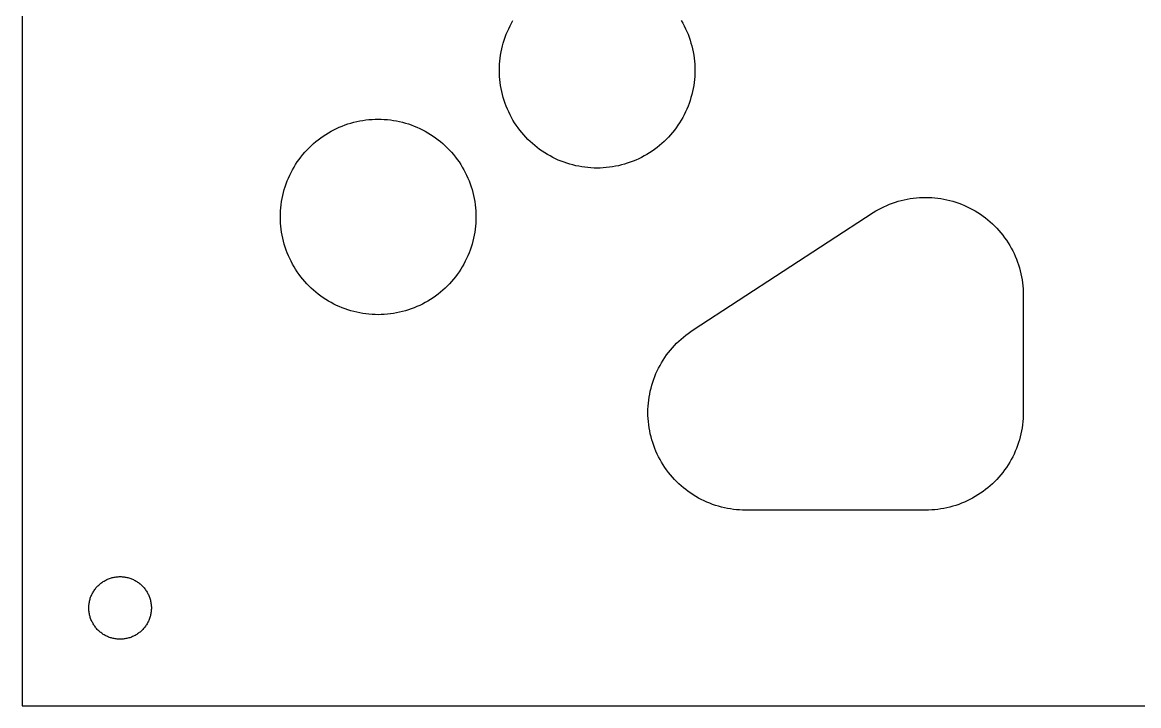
# Model space of a CAD drawing. Header units: metres. Extents: x 0 to 110, y 0 to 146.
# Drawn here: x 0 to 57.1, y 0 to 35 of the extents above; entities that cross this region are included whole.
import ezdxf

# ---------------------------------------------------------------- set-up
doc = ezdxf.new("R2010")
doc.units = ezdxf.units.M

msp = doc.modelspace()

# ---------------------------------------------------------------- linework, layer by layer
for p, q in [((0, 146), (0, 0)), ((24.945, 34.77), (25.0185, 34.9088)), ((25.0185, 34.9088), (25.0963, 35.0452)), ((33.7037, 35.0452), (33.7815, 34.9088)), ((33.7815, 34.9088), (33.855, 34.77)), ((24.6956, 34.1937), (24.7511, 34.3406)), ((24.7511, 34.3406), (24.8112, 34.4857)), ((24.8112, 34.4857), (24.8759, 34.6289)), ((24.8759, 34.6289), (24.945, 34.77)), ((33.855, 34.77), (33.9241, 34.6289)), ((33.9241, 34.6289), (33.9888, 34.4857)), ((33.9888, 34.4857), (34.0489, 34.3406)), ((34.0489, 34.3406), (34.1044, 34.1937)), ((24.5204, 33.5907), (24.5571, 33.7435)), ((24.5571, 33.7435), (24.5985, 33.895)), ((24.5985, 33.895), (24.6447, 34.0451)), ((24.6447, 34.0451), (24.6956, 34.1937)), ((34.1044, 34.1937), (34.1553, 34.0451)), ((34.1553, 34.0451), (34.2015, 33.895)), ((34.2015, 33.895), (34.2429, 33.7435)), ((34.2429, 33.7435), (34.2796, 33.5907)), ((24.4222, 32.9706), (24.4394, 33.1267)), ((24.4394, 33.1267), (24.4616, 33.2822)), ((24.4616, 33.2822), (24.4886, 33.4369)), ((24.4886, 33.4369), (24.5204, 33.5907)), ((34.2796, 33.5907), (34.3114, 33.4369)), ((34.3114, 33.4369), (34.3385, 33.2822)), ((34.3385, 33.2822), (34.3606, 33.1267)), ((34.3606, 33.1267), (34.3778, 32.9706)), ((24.4, 32.5), (24.4025, 32.6571)), ((24.4025, 32.6571), (24.4099, 32.814)), ((24.4099, 32.814), (24.4222, 32.9706)), ((34.3778, 32.9706), (34.3901, 32.814)), ((34.3901, 32.814), (34.3975, 32.6571)), ((34.3975, 32.6571), (34.4, 32.5)), ((24.4025, 32.343), (24.4, 32.5)), ((24.4099, 32.1861), (24.4025, 32.343)), ((24.4222, 32.0295), (24.4099, 32.1861)), ((24.4394, 31.8733), (24.4222, 32.0295)), ((34.3778, 32.0295), (34.3606, 31.8733)), ((34.3901, 32.1861), (34.3778, 32.0295)), ((34.3975, 32.343), (34.3901, 32.1861)), ((34.4, 32.5), (34.3975, 32.343)), ((24.4616, 31.7178), (24.4394, 31.8733)), ((24.4886, 31.5631), (24.4616, 31.7178)), ((24.5204, 31.4093), (24.4886, 31.5631)), ((24.5571, 31.2566), (24.5204, 31.4093)), ((34.2796, 31.4093), (34.2429, 31.2566)), ((34.3114, 31.5631), (34.2796, 31.4093)), ((34.3385, 31.7178), (34.3114, 31.5631)), ((34.3606, 31.8733), (34.3385, 31.7178)), ((24.5985, 31.1051), (24.5571, 31.2566)), ((24.6447, 30.9549), (24.5985, 31.1051)), ((24.6956, 30.8063), (24.6447, 30.9549)), ((34.1553, 30.9549), (34.1044, 30.8063)), ((34.2015, 31.1051), (34.1553, 30.9549)), ((34.2429, 31.2566), (34.2015, 31.1051)), ((24.7511, 30.6594), (24.6956, 30.8063)), ((24.8112, 30.5143), (24.7511, 30.6594)), ((24.8759, 30.3711), (24.8112, 30.5143)), ((24.945, 30.2301), (24.8759, 30.3711)), ((33.9241, 30.3711), (33.855, 30.2301)), ((33.9888, 30.5143), (33.9241, 30.3711)), ((34.0489, 30.6594), (33.9888, 30.5143)), ((34.1044, 30.8063), (34.0489, 30.6594)), ((16.3594, 29.6489), (16.5063, 29.7044)), ((16.5063, 29.7044), (16.6549, 29.7553)), ((16.6549, 29.7553), (16.8051, 29.8015)), ((16.8051, 29.8015), (16.9566, 29.8429)), ((16.9566, 29.8429), (17.1093, 29.8796)), ((17.1093, 29.8796), (17.2631, 29.9114)), ((17.2631, 29.9114), (17.4178, 29.9384)), ((17.4178, 29.9384), (17.5733, 29.9606)), ((17.5733, 29.9606), (17.7295, 29.9778)), ((17.7295, 29.9778), (17.8861, 29.9901)), ((17.8861, 29.9901), (18.043, 29.9975)), ((18.043, 29.9975), (18.2, 30)), ((18.2, 30), (18.3571, 29.9975)), ((18.3571, 29.9975), (18.514, 29.9901)), ((18.514, 29.9901), (18.6705, 29.9778)), ((18.6705, 29.9778), (18.8267, 29.9606)), ((18.8267, 29.9606), (18.9822, 29.9384)), ((18.9822, 29.9384), (19.1369, 29.9114)), ((19.1369, 29.9114), (19.2907, 29.8796)), ((19.2907, 29.8796), (19.4435, 29.8429)), ((19.4435, 29.8429), (19.595, 29.8015)), ((19.595, 29.8015), (19.7451, 29.7553)), ((19.7451, 29.7553), (19.8937, 29.7044)), ((19.8937, 29.7044), (20.0406, 29.6489)), ((25.0185, 30.0912), (24.945, 30.2301)), ((25.0963, 29.9548), (25.0185, 30.0912)), ((25.1784, 29.8209), (25.0963, 29.9548)), ((25.2646, 29.6896), (25.1784, 29.8209)), ((33.6216, 29.8209), (33.5354, 29.6896)), ((33.7037, 29.9548), (33.6216, 29.8209)), ((33.7815, 30.0912), (33.7037, 29.9548)), ((33.855, 30.2301), (33.7815, 30.0912)), ((15.2611, 29.0451), (15.3896, 29.1354)), ((15.3896, 29.1354), (15.5209, 29.2216)), ((15.5209, 29.2216), (15.6548, 29.3037)), ((15.6548, 29.3037), (15.7912, 29.3815)), ((15.7912, 29.3815), (15.9301, 29.455)), ((15.9301, 29.455), (16.0711, 29.5241)), ((16.0711, 29.5241), (16.2143, 29.5888)), ((16.2143, 29.5888), (16.3594, 29.6489)), ((20.0406, 29.6489), (20.1857, 29.5888)), ((20.1857, 29.5888), (20.3289, 29.5241)), ((20.3289, 29.5241), (20.47, 29.455)), ((20.47, 29.455), (20.6088, 29.3815)), ((20.6088, 29.3815), (20.7452, 29.3037)), ((20.7452, 29.3037), (20.8791, 29.2216)), ((20.8791, 29.2216), (21.0104, 29.1354)), ((21.0104, 29.1354), (21.1389, 29.0451)), ((25.3549, 29.5611), (25.2646, 29.6896)), ((25.4492, 29.4355), (25.3549, 29.5611)), ((25.5474, 29.3129), (25.4492, 29.4355)), ((25.6495, 29.1935), (25.5474, 29.3129)), ((25.7552, 29.0773), (25.6495, 29.1935)), ((33.1506, 29.1935), (33.0448, 29.0773)), ((33.2526, 29.3129), (33.1506, 29.1935)), ((33.3508, 29.4355), (33.2526, 29.3129)), ((33.4451, 29.5611), (33.3508, 29.4355)), ((33.5354, 29.6896), (33.4451, 29.5611)), ((14.6645, 28.5355), (14.7773, 28.6449)), ((14.7773, 28.6449), (14.8934, 28.7506)), ((14.8934, 28.7506), (15.0129, 28.8526)), ((15.0129, 28.8526), (15.1355, 28.9508)), ((15.1355, 28.9508), (15.2611, 29.0451)), ((21.1389, 29.0451), (21.2645, 28.9508)), ((21.2645, 28.9508), (21.3871, 28.8526)), ((21.3871, 28.8526), (21.5066, 28.7506)), ((21.5066, 28.7506), (21.6227, 28.6449)), ((21.6227, 28.6449), (21.7355, 28.5355)), ((25.8645, 28.9645), (25.7552, 29.0773)), ((25.9773, 28.8552), (25.8645, 28.9645)), ((26.0934, 28.7495), (25.9773, 28.8552)), ((26.2129, 28.6474), (26.0934, 28.7495)), ((26.3355, 28.5492), (26.2129, 28.6474)), ((32.5871, 28.6474), (32.4645, 28.5492)), ((32.7066, 28.7495), (32.5871, 28.6474)), ((32.8227, 28.8552), (32.7066, 28.7495)), ((32.9355, 28.9645), (32.8227, 28.8552)), ((33.0448, 29.0773), (32.9355, 28.9645)), ((14.1549, 27.9389), (14.2492, 28.0645)), ((14.2492, 28.0645), (14.3474, 28.1871)), ((14.3474, 28.1871), (14.4494, 28.3066)), ((14.4494, 28.3066), (14.5552, 28.4227)), ((14.5552, 28.4227), (14.6645, 28.5355)), ((21.7355, 28.5355), (21.8448, 28.4227)), ((21.8448, 28.4227), (21.9506, 28.3066)), ((21.9506, 28.3066), (22.0526, 28.1871)), ((22.0526, 28.1871), (22.1508, 28.0645)), ((22.1508, 28.0645), (22.2451, 27.9389)), ((26.4611, 28.4549), (26.3355, 28.5492)), ((26.5896, 28.3646), (26.4611, 28.4549)), ((26.7209, 28.2784), (26.5896, 28.3646)), ((26.8548, 28.1963), (26.7209, 28.2784)), ((26.9912, 28.1185), (26.8548, 28.1963)), ((27.1301, 28.045), (26.9912, 28.1185)), ((27.2711, 27.9759), (27.1301, 28.045)), ((31.67, 28.045), (31.5289, 27.9759)), ((31.8088, 28.1185), (31.67, 28.045)), ((31.9452, 28.1963), (31.8088, 28.1185)), ((32.0791, 28.2784), (31.9452, 28.1963)), ((32.2104, 28.3646), (32.0791, 28.2784)), ((32.3389, 28.4549), (32.2104, 28.3646)), ((32.4645, 28.5492), (32.3389, 28.4549)), ((13.745, 27.27), (13.8185, 27.4088)), ((13.8185, 27.4088), (13.8963, 27.5452)), ((13.8963, 27.5452), (13.9784, 27.6791)), ((13.9784, 27.6791), (14.0646, 27.8104)), ((14.0646, 27.8104), (14.1549, 27.9389)), ((22.2451, 27.9389), (22.3354, 27.8104)), ((22.3354, 27.8104), (22.4216, 27.6791)), ((22.4216, 27.6791), (22.5037, 27.5452)), ((22.5037, 27.5452), (22.5815, 27.4088)), ((22.5815, 27.4088), (22.655, 27.27)), ((27.4143, 27.9112), (27.2711, 27.9759)), ((27.5594, 27.8511), (27.4143, 27.9112)), ((27.7063, 27.7956), (27.5594, 27.8511)), ((27.8549, 27.7447), (27.7063, 27.7956)), ((28.0051, 27.6985), (27.8549, 27.7447)), ((28.1566, 27.6571), (28.0051, 27.6985)), ((28.3093, 27.6204), (28.1566, 27.6571)), ((28.4631, 27.5886), (28.3093, 27.6204)), ((28.6178, 27.5616), (28.4631, 27.5886)), ((28.7733, 27.5394), (28.6178, 27.5616)), ((28.9295, 27.5222), (28.7733, 27.5394)), ((29.0861, 27.5099), (28.9295, 27.5222)), ((29.243, 27.5025), (29.0861, 27.5099)), ((29.4, 27.5), (29.243, 27.5025)), ((29.5571, 27.5025), (29.4, 27.5)), ((29.714, 27.5099), (29.5571, 27.5025)), ((29.8705, 27.5222), (29.714, 27.5099)), ((30.0267, 27.5394), (29.8705, 27.5222)), ((30.1822, 27.5616), (30.0267, 27.5394)), ((30.3369, 27.5886), (30.1822, 27.5616)), ((30.4907, 27.6204), (30.3369, 27.5886)), ((30.6435, 27.6571), (30.4907, 27.6204)), ((30.795, 27.6985), (30.6435, 27.6571)), ((30.9451, 27.7447), (30.795, 27.6985)), ((31.0937, 27.7956), (30.9451, 27.7447)), ((31.2406, 27.8511), (31.0937, 27.7956)), ((31.3857, 27.9112), (31.2406, 27.8511)), ((31.5289, 27.9759), (31.3857, 27.9112)), ((13.4956, 26.6937), (13.5511, 26.8406)), ((13.5511, 26.8406), (13.6112, 26.9857)), ((13.6112, 26.9857), (13.6759, 27.1289)), ((13.6759, 27.1289), (13.745, 27.27)), ((22.655, 27.27), (22.7241, 27.1289)), ((22.7241, 27.1289), (22.7888, 26.9857)), ((22.7888, 26.9857), (22.8489, 26.8406)), ((22.8489, 26.8406), (22.9044, 26.6937)), ((13.3571, 26.2435), (13.3985, 26.395)), ((13.3985, 26.395), (13.4447, 26.5451)), ((13.4447, 26.5451), (13.4956, 26.6937)), ((22.9044, 26.6937), (22.9553, 26.5451)), ((22.9553, 26.5451), (23.0015, 26.395)), ((23.0015, 26.395), (23.0429, 26.2435)), ((13.2394, 25.6267), (13.2616, 25.7822)), ((13.2616, 25.7822), (13.2886, 25.9369)), ((13.2886, 25.9369), (13.3204, 26.0907)), ((13.3204, 26.0907), (13.3571, 26.2435)), ((23.0429, 26.2435), (23.0796, 26.0907)), ((23.0796, 26.0907), (23.1115, 25.9369)), ((23.1115, 25.9369), (23.1384, 25.7822)), ((23.1384, 25.7822), (23.1606, 25.6267)), ((44.3594, 25.6489), (44.5063, 25.7044)), ((44.5063, 25.7044), (44.6549, 25.7553)), ((44.6549, 25.7553), (44.8051, 25.8015)), ((44.8051, 25.8015), (44.9566, 25.8429)), ((44.9566, 25.8429), (45.1093, 25.8796)), ((45.1093, 25.8796), (45.2631, 25.9114)), ((45.2631, 25.9114), (45.4178, 25.9384)), ((45.4178, 25.9384), (45.5733, 25.9606)), ((45.5733, 25.9606), (45.7295, 25.9778)), ((45.7295, 25.9778), (45.886, 25.9901)), ((45.886, 25.9901), (46.043, 25.9975)), ((46.043, 25.9975), (46.2, 26)), ((46.2, 26), (46.357, 25.9975)), ((46.357, 25.9975), (46.5139, 25.9901)), ((46.5139, 25.9901), (46.6705, 25.9778)), ((46.6705, 25.9778), (46.8267, 25.9606)), ((46.8267, 25.9606), (46.9822, 25.9384)), ((46.9822, 25.9384), (47.1369, 25.9114)), ((47.1369, 25.9114), (47.2907, 25.8796)), ((47.2907, 25.8796), (47.4434, 25.8429)), ((47.4434, 25.8429), (47.5949, 25.8015)), ((47.5949, 25.8015), (47.7451, 25.7553)), ((47.7451, 25.7553), (47.8937, 25.7044)), ((47.8937, 25.7044), (48.0406, 25.6489)), ((13.2, 25), (13.2025, 25.1571)), ((13.2025, 25.1571), (13.2099, 25.314)), ((13.2099, 25.314), (13.2222, 25.4706)), ((13.2222, 25.4706), (13.2394, 25.6267)), ((23.1606, 25.6267), (23.1778, 25.4706)), ((23.1778, 25.4706), (23.1901, 25.314)), ((23.1901, 25.314), (23.1975, 25.1571)), ((23.1975, 25.1571), (23.2, 25)), ((34.3209, 19.2216), (43.5209, 25.2216)), ((43.5209, 25.2216), (43.6548, 25.3037)), ((43.6548, 25.3037), (43.7912, 25.3815)), ((43.7912, 25.3815), (43.9301, 25.455)), ((43.9301, 25.455), (44.0711, 25.5241)), ((44.0711, 25.5241), (44.2143, 25.5888)), ((44.2143, 25.5888), (44.3594, 25.6489)), ((48.0406, 25.6489), (48.1857, 25.5888)), ((48.1857, 25.5888), (48.3289, 25.5241)), ((48.3289, 25.5241), (48.4699, 25.455)), ((48.4699, 25.455), (48.6088, 25.3815)), ((48.6088, 25.3815), (48.7452, 25.3037)), ((48.7452, 25.3037), (48.8791, 25.2216)), ((48.8791, 25.2216), (49.0104, 25.1354)), ((49.0104, 25.1354), (49.1389, 25.0451)), ((13.2025, 24.843), (13.2, 25)), ((13.2099, 24.6861), (13.2025, 24.843)), ((13.2222, 24.5295), (13.2099, 24.6861)), ((23.1901, 24.6861), (23.1778, 24.5295)), ((23.1975, 24.843), (23.1901, 24.6861)), ((23.2, 25), (23.1975, 24.843)), ((49.1389, 25.0451), (49.2645, 24.9508)), ((49.2645, 24.9508), (49.3871, 24.8526)), ((49.3871, 24.8526), (49.5065, 24.7505)), ((49.5065, 24.7505), (49.6227, 24.6448)), ((49.6227, 24.6448), (49.7355, 24.5355)), ((13.2394, 24.3733), (13.2222, 24.5295)), ((13.2616, 24.2178), (13.2394, 24.3733)), ((13.2886, 24.0631), (13.2616, 24.2178)), ((13.3204, 23.9093), (13.2886, 24.0631)), ((23.1115, 24.0631), (23.0796, 23.9093)), ((23.1384, 24.2178), (23.1115, 24.0631)), ((23.1606, 24.3733), (23.1384, 24.2178)), ((23.1778, 24.5295), (23.1606, 24.3733)), ((49.7355, 24.5355), (49.8448, 24.4227)), ((49.8448, 24.4227), (49.9505, 24.3065)), ((49.9505, 24.3065), (50.0526, 24.1871)), ((50.0526, 24.1871), (50.1508, 24.0645)), ((50.1508, 24.0645), (50.2451, 23.9389)), ((13.3571, 23.7566), (13.3204, 23.9093)), ((13.3985, 23.6051), (13.3571, 23.7566)), ((13.4447, 23.4549), (13.3985, 23.6051)), ((13.4956, 23.3063), (13.4447, 23.4549)), ((22.9553, 23.4549), (22.9044, 23.3063)), ((23.0015, 23.6051), (22.9553, 23.4549)), ((23.0429, 23.7566), (23.0015, 23.6051)), ((23.0796, 23.9093), (23.0429, 23.7566)), ((50.2451, 23.9389), (50.3354, 23.8104)), ((50.3354, 23.8104), (50.4216, 23.6791)), ((50.4216, 23.6791), (50.5037, 23.5452)), ((50.5037, 23.5452), (50.5815, 23.4088)), ((13.5511, 23.1594), (13.4956, 23.3063)), ((13.6112, 23.0143), (13.5511, 23.1594)), ((13.6759, 22.8711), (13.6112, 23.0143)), ((13.745, 22.7301), (13.6759, 22.8711)), ((22.7241, 22.8711), (22.655, 22.7301)), ((22.7888, 23.0143), (22.7241, 22.8711)), ((22.8489, 23.1594), (22.7888, 23.0143)), ((22.9044, 23.3063), (22.8489, 23.1594)), ((50.5815, 23.4088), (50.655, 23.2699)), ((50.655, 23.2699), (50.7241, 23.1289)), ((50.7241, 23.1289), (50.7888, 22.9857)), ((50.7888, 22.9857), (50.8489, 22.8406)), ((50.8489, 22.8406), (50.9044, 22.6937)), ((13.8185, 22.5912), (13.745, 22.7301)), ((13.8963, 22.4548), (13.8185, 22.5912)), ((13.9784, 22.3209), (13.8963, 22.4548)), ((14.0646, 22.1896), (13.9784, 22.3209)), ((22.4216, 22.3209), (22.3354, 22.1896)), ((22.5037, 22.4548), (22.4216, 22.3209)), ((22.5815, 22.5912), (22.5037, 22.4548)), ((22.655, 22.7301), (22.5815, 22.5912)), ((50.9044, 22.6937), (50.9553, 22.5451)), ((50.9553, 22.5451), (51.0015, 22.3949)), ((51.0015, 22.3949), (51.0429, 22.2434)), ((14.1549, 22.0611), (14.0646, 22.1896)), ((14.2492, 21.9355), (14.1549, 22.0611)), ((14.3474, 21.8129), (14.2492, 21.9355)), ((14.4494, 21.6935), (14.3474, 21.8129)), ((22.0526, 21.8129), (21.9506, 21.6935)), ((22.1508, 21.9355), (22.0526, 21.8129)), ((22.2451, 22.0611), (22.1508, 21.9355)), ((22.3354, 22.1896), (22.2451, 22.0611)), ((51.0429, 22.2434), (51.0796, 22.0907)), ((51.0796, 22.0907), (51.1114, 21.9369)), ((51.1114, 21.9369), (51.1384, 21.7822)), ((51.1384, 21.7822), (51.1606, 21.6267)), ((14.5552, 21.5773), (14.4494, 21.6935)), ((14.6645, 21.4645), (14.5552, 21.5773)), ((14.7773, 21.3552), (14.6645, 21.4645)), ((14.8934, 21.2495), (14.7773, 21.3552)), ((15.0129, 21.1474), (14.8934, 21.2495)), ((15.1355, 21.0492), (15.0129, 21.1474)), ((21.3871, 21.1474), (21.2645, 21.0492)), ((21.5066, 21.2495), (21.3871, 21.1474)), ((21.6227, 21.3552), (21.5066, 21.2495)), ((21.7355, 21.4645), (21.6227, 21.3552)), ((21.8448, 21.5773), (21.7355, 21.4645)), ((21.9506, 21.6935), (21.8448, 21.5773)), ((51.1606, 21.6267), (51.1778, 21.4705)), ((51.1778, 21.4705), (51.1901, 21.3139)), ((51.1901, 21.3139), (51.1975, 21.157)), ((51.1975, 21.157), (51.2, 21)), ((15.2611, 20.9549), (15.1355, 21.0492)), ((15.3896, 20.8646), (15.2611, 20.9549)), ((15.5209, 20.7784), (15.3896, 20.8646)), ((15.6548, 20.6963), (15.5209, 20.7784)), ((15.7912, 20.6185), (15.6548, 20.6963)), ((15.9301, 20.545), (15.7912, 20.6185)), ((20.6088, 20.6185), (20.47, 20.545)), ((20.7452, 20.6963), (20.6088, 20.6185)), ((20.8791, 20.7784), (20.7452, 20.6963)), ((21.0104, 20.8646), (20.8791, 20.7784)), ((21.1389, 20.9549), (21.0104, 20.8646)), ((21.2645, 21.0492), (21.1389, 20.9549)), ((51.2, 21), (51.2, 15)), ((16.0711, 20.4759), (15.9301, 20.545)), ((16.2143, 20.4112), (16.0711, 20.4759)), ((16.3594, 20.3511), (16.2143, 20.4112)), ((16.5063, 20.2956), (16.3594, 20.3511)), ((16.6549, 20.2447), (16.5063, 20.2956)), ((16.8051, 20.1985), (16.6549, 20.2447)), ((16.9566, 20.1571), (16.8051, 20.1985)), ((17.1093, 20.1204), (16.9566, 20.1571)), ((17.2631, 20.0886), (17.1093, 20.1204)), ((17.4178, 20.0616), (17.2631, 20.0886)), ((17.5733, 20.0394), (17.4178, 20.0616)), ((17.7295, 20.0222), (17.5733, 20.0394)), ((17.8861, 20.0099), (17.7295, 20.0222)), ((18.043, 20.0025), (17.8861, 20.0099)), ((18.2, 20), (18.043, 20.0025)), ((18.3571, 20.0025), (18.2, 20)), ((18.514, 20.0099), (18.3571, 20.0025)), ((18.6705, 20.0222), (18.514, 20.0099)), ((18.8267, 20.0394), (18.6705, 20.0222)), ((18.9822, 20.0616), (18.8267, 20.0394)), ((19.1369, 20.0886), (18.9822, 20.0616)), ((19.2907, 20.1204), (19.1369, 20.0886)), ((19.4435, 20.1571), (19.2907, 20.1204)), ((19.595, 20.1985), (19.4435, 20.1571)), ((19.7451, 20.2447), (19.595, 20.1985)), ((19.8937, 20.2956), (19.7451, 20.2447)), ((20.0406, 20.3511), (19.8937, 20.2956)), ((20.1857, 20.4112), (20.0406, 20.3511)), ((20.3289, 20.4759), (20.1857, 20.4112)), ((20.47, 20.545), (20.3289, 20.4759)), ((33.6935, 18.7505), (33.8129, 18.8526)), ((33.8129, 18.8526), (33.9355, 18.9508)), ((33.9355, 18.9508), (34.0611, 19.0451)), ((34.0611, 19.0451), (34.1896, 19.1354)), ((34.1896, 19.1354), (34.3209, 19.2216)), ((33.1474, 18.1871), (33.2495, 18.3065)), ((33.2495, 18.3065), (33.3552, 18.4227)), ((33.3552, 18.4227), (33.4645, 18.5355)), ((33.4645, 18.5355), (33.5773, 18.6448)), ((33.5773, 18.6448), (33.6935, 18.7505)), ((32.7784, 17.6791), (32.8646, 17.8104)), ((32.8646, 17.8104), (32.9549, 17.9389)), ((32.9549, 17.9389), (33.0492, 18.0645)), ((33.0492, 18.0645), (33.1474, 18.1871)), ((32.4759, 17.1289), (32.545, 17.2699)), ((32.545, 17.2699), (32.6185, 17.4088)), ((32.6185, 17.4088), (32.6963, 17.5452)), ((32.6963, 17.5452), (32.7784, 17.6791)), ((32.2447, 16.5451), (32.2956, 16.6937)), ((32.2956, 16.6937), (32.3511, 16.8406)), ((32.3511, 16.8406), (32.4112, 16.9857)), ((32.4112, 16.9857), (32.4759, 17.1289)), ((32.0886, 15.9369), (32.1204, 16.0907)), ((32.1204, 16.0907), (32.1571, 16.2434)), ((32.1571, 16.2434), (32.1985, 16.3949)), ((32.1985, 16.3949), (32.2447, 16.5451)), ((32.0099, 15.3139), (32.0222, 15.4705)), ((32.0222, 15.4705), (32.0394, 15.6267)), ((32.0394, 15.6267), (32.0616, 15.7822)), ((32.0616, 15.7822), (32.0886, 15.9369)), ((32, 15), (32.0025, 15.157)), ((32.0025, 14.843), (32, 15)), ((32.0025, 15.157), (32.0099, 15.3139)), ((51.2, 15), (51.1975, 14.843)), ((32.0099, 14.6861), (32.0025, 14.843)), ((32.0222, 14.5295), (32.0099, 14.6861)), ((32.0394, 14.3733), (32.0222, 14.5295)), ((32.0616, 14.2178), (32.0394, 14.3733)), ((51.1606, 14.3733), (51.1384, 14.2178)), ((51.1778, 14.5295), (51.1606, 14.3733)), ((51.1901, 14.6861), (51.1778, 14.5295)), ((51.1975, 14.843), (51.1901, 14.6861)), ((32.0886, 14.0631), (32.0616, 14.2178)), ((32.1204, 13.9093), (32.0886, 14.0631)), ((32.1571, 13.7566), (32.1204, 13.9093)), ((32.1985, 13.6051), (32.1571, 13.7566)), ((51.0429, 13.7566), (51.0015, 13.6051)), ((51.0796, 13.9093), (51.0429, 13.7566)), ((51.1114, 14.0631), (51.0796, 13.9093)), ((51.1384, 14.2178), (51.1114, 14.0631)), ((32.2447, 13.4549), (32.1985, 13.6051)), ((32.2956, 13.3063), (32.2447, 13.4549)), ((32.3511, 13.1594), (32.2956, 13.3063)), ((32.4112, 13.0143), (32.3511, 13.1594)), ((50.8489, 13.1594), (50.7888, 13.0143)), ((50.9044, 13.3063), (50.8489, 13.1594)), ((50.9553, 13.4549), (50.9044, 13.3063)), ((51.0015, 13.6051), (50.9553, 13.4549)), ((32.4759, 12.8711), (32.4112, 13.0143)), ((32.545, 12.7301), (32.4759, 12.8711)), ((32.6185, 12.5912), (32.545, 12.7301)), ((32.6963, 12.4548), (32.6185, 12.5912)), ((50.5815, 12.5912), (50.5037, 12.4548)), ((50.655, 12.7301), (50.5815, 12.5912)), ((50.7241, 12.8711), (50.655, 12.7301)), ((50.7888, 13.0143), (50.7241, 12.8711)), ((32.7784, 12.3209), (32.6963, 12.4548)), ((32.8646, 12.1896), (32.7784, 12.3209)), ((32.9549, 12.0611), (32.8646, 12.1896)), ((33.0492, 11.9355), (32.9549, 12.0611)), ((50.2451, 12.0611), (50.1508, 11.9355)), ((50.3354, 12.1896), (50.2451, 12.0611)), ((50.4216, 12.3209), (50.3354, 12.1896)), ((50.5037, 12.4548), (50.4216, 12.3209)), ((33.1474, 11.8129), (33.0492, 11.9355)), ((33.2495, 11.6935), (33.1474, 11.8129)), ((33.3552, 11.5773), (33.2495, 11.6935)), ((33.4645, 11.4645), (33.3552, 11.5773)), ((33.5773, 11.3552), (33.4645, 11.4645)), ((49.7355, 11.4645), (49.6227, 11.3552)), ((49.8448, 11.5773), (49.7355, 11.4645)), ((49.9505, 11.6935), (49.8448, 11.5773)), ((50.0526, 11.8129), (49.9505, 11.6935)), ((50.1508, 11.9355), (50.0526, 11.8129)), ((33.6935, 11.2495), (33.5773, 11.3552)), ((33.8129, 11.1474), (33.6935, 11.2495)), ((33.9355, 11.0492), (33.8129, 11.1474)), ((34.0611, 10.9549), (33.9355, 11.0492)), ((34.1896, 10.8646), (34.0611, 10.9549)), ((34.3209, 10.7784), (34.1896, 10.8646)), ((49.0104, 10.8646), (48.8791, 10.7784)), ((49.1389, 10.9549), (49.0104, 10.8646)), ((49.2645, 11.0492), (49.1389, 10.9549)), ((49.3871, 11.1474), (49.2645, 11.0492)), ((49.5065, 11.2495), (49.3871, 11.1474)), ((49.6227, 11.3552), (49.5065, 11.2495)), ((34.4548, 10.6963), (34.3209, 10.7784)), ((34.5912, 10.6185), (34.4548, 10.6963)), ((34.7301, 10.545), (34.5912, 10.6185)), ((34.8711, 10.4759), (34.7301, 10.545)), ((35.0143, 10.4112), (34.8711, 10.4759)), ((35.1594, 10.3511), (35.0143, 10.4112)), ((35.3063, 10.2956), (35.1594, 10.3511)), ((35.4549, 10.2447), (35.3063, 10.2956)), ((47.8937, 10.2956), (47.7451, 10.2447)), ((48.0406, 10.3511), (47.8937, 10.2956)), ((48.1857, 10.4112), (48.0406, 10.3511)), ((48.3289, 10.4759), (48.1857, 10.4112)), ((48.4699, 10.545), (48.3289, 10.4759)), ((48.6088, 10.6185), (48.4699, 10.545)), ((48.7452, 10.6963), (48.6088, 10.6185)), ((48.8791, 10.7784), (48.7452, 10.6963)), ((35.6051, 10.1985), (35.4549, 10.2447)), ((35.7566, 10.1571), (35.6051, 10.1985)), ((35.9093, 10.1204), (35.7566, 10.1571)), ((36.0631, 10.0886), (35.9093, 10.1204)), ((36.2178, 10.0616), (36.0631, 10.0886)), ((36.3733, 10.0394), (36.2178, 10.0616)), ((36.5295, 10.0222), (36.3733, 10.0394)), ((36.6861, 10.0099), (36.5295, 10.0222)), ((36.843, 10.0025), (36.6861, 10.0099)), ((37, 10), (36.843, 10.0025)), ((46.2, 10), (37, 10)), ((46.357, 10.0025), (46.2, 10)), ((46.5139, 10.0099), (46.357, 10.0025)), ((46.6705, 10.0222), (46.5139, 10.0099)), ((46.8267, 10.0394), (46.6705, 10.0222)), ((46.9822, 10.0616), (46.8267, 10.0394)), ((47.1369, 10.0886), (46.9822, 10.0616)), ((47.2907, 10.1204), (47.1369, 10.0886)), ((47.4434, 10.1571), (47.2907, 10.1204)), ((47.5949, 10.1985), (47.4434, 10.1571)), ((47.7451, 10.2447), (47.5949, 10.1985)), ((4.01935, 6.26424), (4.05954, 6.29442)), ((4.05954, 6.29442), (4.10066, 6.32332)), ((4.10066, 6.32332), (4.14267, 6.35092)), ((4.14267, 6.35092), (4.18553, 6.37718)), ((4.18553, 6.37718), (4.22919, 6.40208)), ((4.22919, 6.40208), (4.27361, 6.4256)), ((4.27361, 6.4256), (4.31874, 6.44771)), ((4.31874, 6.44771), (4.36456, 6.4684)), ((4.36456, 6.4684), (4.411, 6.48764)), ((4.411, 6.48764), (4.45801, 6.5054)), ((4.45801, 6.5054), (4.50557, 6.52168)), ((4.50557, 6.52168), (4.5536, 6.53647)), ((4.5536, 6.53647), (4.60208, 6.54973)), ((4.60208, 6.54973), (4.65097, 6.56146)), ((4.65097, 6.56146), (4.70018, 6.57166)), ((4.70018, 6.57166), (4.74969, 6.58029)), ((4.74969, 6.58029), (4.79945, 6.58737)), ((4.79945, 6.58737), (4.84943, 6.5929)), ((4.84943, 6.5929), (4.89952, 6.59683)), ((4.89952, 6.59683), (4.94974, 6.5992)), ((4.94974, 6.5992), (5, 6.59999)), ((5, 6.59999), (5.05025, 6.5992)), ((5.05025, 6.5992), (5.10046, 6.59683)), ((5.10046, 6.59683), (5.15056, 6.5929)), ((5.15056, 6.5929), (5.20053, 6.58737)), ((5.20053, 6.58737), (5.25029, 6.58029)), ((5.25029, 6.58029), (5.2998, 6.57166)), ((5.2998, 6.57166), (5.34901, 6.56146)), ((5.34901, 6.56146), (5.3979, 6.54973)), ((5.3979, 6.54973), (5.44638, 6.53647)), ((5.44638, 6.53647), (5.49442, 6.52168)), ((5.49442, 6.52168), (5.54198, 6.5054)), ((5.54198, 6.5054), (5.58899, 6.48764)), ((5.58899, 6.48764), (5.63542, 6.4684)), ((5.63542, 6.4684), (5.68124, 6.44771)), ((5.68124, 6.44771), (5.72638, 6.4256)), ((5.72638, 6.4256), (5.7708, 6.40208)), ((5.7708, 6.40208), (5.81445, 6.37718)), ((5.81445, 6.37718), (5.85732, 6.35092)), ((5.85732, 6.35092), (5.89932, 6.32332)), ((5.89932, 6.32332), (5.94044, 6.29442)), ((5.94044, 6.29442), (5.98064, 6.26424)), ((3.55228, 5.68124), (3.57439, 5.72638)), ((3.57439, 5.72638), (3.5979, 5.7708)), ((3.5979, 5.7708), (3.6228, 5.81445)), ((3.6228, 5.81445), (3.64906, 5.85732)), ((3.64906, 5.85732), (3.67667, 5.89932)), ((3.67667, 5.89932), (3.70557, 5.94044)), ((3.70557, 5.94044), (3.73575, 5.98064)), ((3.73575, 5.98064), (3.76717, 6.01987)), ((3.76717, 6.01987), (3.79982, 6.05809)), ((3.79982, 6.05809), (3.83365, 6.09526)), ((3.83365, 6.09526), (3.86862, 6.13136)), ((3.86862, 6.13136), (3.90472, 6.16634)), ((3.90472, 6.16634), (3.94189, 6.20016)), ((3.94189, 6.20016), (3.98012, 6.23282)), ((3.98012, 6.23282), (4.01935, 6.26424)), ((5.98064, 6.26424), (6.01987, 6.23282)), ((6.01987, 6.23282), (6.05809, 6.20016)), ((6.05809, 6.20016), (6.09526, 6.16634)), ((6.09526, 6.16634), (6.13136, 6.13136)), ((6.13136, 6.13136), (6.16634, 6.09526)), ((6.16634, 6.09526), (6.20016, 6.05809)), ((6.20016, 6.05809), (6.23282, 6.01987)), ((6.23282, 6.01987), (6.26424, 5.98064)), ((6.26424, 5.98064), (6.29442, 5.94044)), ((6.29442, 5.94044), (6.32332, 5.89932)), ((6.32332, 5.89932), (6.35092, 5.85732)), ((6.35092, 5.85732), (6.37718, 5.81445)), ((6.37718, 5.81445), (6.40208, 5.7708)), ((6.40208, 5.7708), (6.4256, 5.72638)), ((6.4256, 5.72638), (6.44771, 5.68124)), ((3.40315, 5.10046), (3.40709, 5.15056)), ((3.40709, 5.15056), (3.41261, 5.20053)), ((3.41261, 5.20053), (3.41969, 5.25029)), ((3.41969, 5.25029), (3.42833, 5.2998)), ((3.42833, 5.2998), (3.43852, 5.34901)), ((3.43852, 5.34901), (3.45026, 5.3979)), ((3.45026, 5.3979), (3.46352, 5.44638)), ((3.46352, 5.44638), (3.4783, 5.49442)), ((3.4783, 5.49442), (3.49458, 5.54198)), ((3.49458, 5.54198), (3.51234, 5.58899)), ((3.51234, 5.58899), (3.53159, 5.63542)), ((3.53159, 5.63542), (3.55228, 5.68124)), ((6.44771, 5.68124), (6.4684, 5.63542)), ((6.4684, 5.63542), (6.48764, 5.58899)), ((6.48764, 5.58899), (6.5054, 5.54198)), ((6.5054, 5.54198), (6.52168, 5.49442)), ((6.52168, 5.49442), (6.53647, 5.44638)), ((6.53647, 5.44638), (6.54973, 5.3979)), ((6.54973, 5.3979), (6.56146, 5.34901)), ((6.56146, 5.34901), (6.57166, 5.2998)), ((6.57166, 5.2998), (6.58029, 5.25029)), ((6.58029, 5.25029), (6.58737, 5.20053)), ((6.58737, 5.20053), (6.5929, 5.15056)), ((6.5929, 5.15056), (6.59683, 5.10046)), ((3.39999, 5), (3.40079, 5.05025)), ((3.40079, 4.94974), (3.39999, 5)), ((3.40079, 5.05025), (3.40315, 5.10046)), ((3.40315, 4.89952), (3.40079, 4.94974)), ((3.40709, 4.84943), (3.40315, 4.89952)), ((3.41261, 4.79945), (3.40709, 4.84943)), ((3.41969, 4.74969), (3.41261, 4.79945)), ((3.42833, 4.70018), (3.41969, 4.74969)), ((3.43852, 4.65097), (3.42833, 4.70018)), ((3.45026, 4.60208), (3.43852, 4.65097)), ((3.46352, 4.5536), (3.45026, 4.60208)), ((6.54973, 4.60208), (6.53647, 4.5536)), ((6.56146, 4.65097), (6.54973, 4.60208)), ((6.57166, 4.70018), (6.56146, 4.65097)), ((6.58029, 4.74969), (6.57166, 4.70018)), ((6.58737, 4.79945), (6.58029, 4.74969)), ((6.5929, 4.84943), (6.58737, 4.79945)), ((6.59683, 4.89952), (6.5929, 4.84943)), ((6.59683, 5.10046), (6.5992, 5.05025)), ((6.5992, 4.94974), (6.59683, 4.89952)), ((6.5992, 5.05025), (6.59999, 5)), ((6.59999, 5), (6.5992, 4.94974)), ((3.4783, 4.50557), (3.46352, 4.5536)), ((3.49458, 4.45801), (3.4783, 4.50557)), ((3.51234, 4.411), (3.49458, 4.45801)), ((3.53159, 4.36456), (3.51234, 4.411)), ((3.55228, 4.31874), (3.53159, 4.36456)), ((3.57439, 4.27361), (3.55228, 4.31874)), ((3.5979, 4.22919), (3.57439, 4.27361)), ((3.6228, 4.18553), (3.5979, 4.22919)), ((3.64906, 4.14267), (3.6228, 4.18553)), ((3.67667, 4.10066), (3.64906, 4.14267)), ((3.70557, 4.05954), (3.67667, 4.10066)), ((3.73575, 4.01935), (3.70557, 4.05954)), ((3.76717, 3.98012), (3.73575, 4.01935)), ((6.26424, 4.01935), (6.23282, 3.98012)), ((6.29442, 4.05954), (6.26424, 4.01935)), ((6.32332, 4.10066), (6.29442, 4.05954)), ((6.35092, 4.14267), (6.32332, 4.10066)), ((6.37718, 4.18553), (6.35092, 4.14267)), ((6.40208, 4.22919), (6.37718, 4.18553)), ((6.4256, 4.27361), (6.40208, 4.22919)), ((6.44771, 4.31874), (6.4256, 4.27361)), ((6.4684, 4.36456), (6.44771, 4.31874)), ((6.48764, 4.411), (6.4684, 4.36456)), ((6.5054, 4.45801), (6.48764, 4.411)), ((6.52168, 4.50557), (6.5054, 4.45801)), ((6.53647, 4.5536), (6.52168, 4.50557)), ((3.79982, 3.94189), (3.76717, 3.98012)), ((3.83365, 3.90472), (3.79982, 3.94189)), ((3.86862, 3.86862), (3.83365, 3.90472)), ((3.90472, 3.83365), (3.86862, 3.86862)), ((3.94189, 3.79982), (3.90472, 3.83365)), ((3.98012, 3.76717), (3.94189, 3.79982)), ((4.01935, 3.73575), (3.98012, 3.76717)), ((4.05954, 3.70557), (4.01935, 3.73575)), ((4.10066, 3.67667), (4.05954, 3.70557)), ((4.14267, 3.64906), (4.10066, 3.67667)), ((4.18553, 3.6228), (4.14267, 3.64906)), ((4.22919, 3.5979), (4.18553, 3.6228)), ((4.27361, 3.57439), (4.22919, 3.5979)), ((4.31874, 3.55228), (4.27361, 3.57439)), ((4.36456, 3.53159), (4.31874, 3.55228)), ((4.411, 3.51234), (4.36456, 3.53159)), ((4.45801, 3.49458), (4.411, 3.51234)), ((4.50557, 3.4783), (4.45801, 3.49458)), ((4.5536, 3.46352), (4.50557, 3.4783)), ((4.60208, 3.45026), (4.5536, 3.46352)), ((4.65097, 3.43852), (4.60208, 3.45026)), ((4.70018, 3.42833), (4.65097, 3.43852)), ((4.74969, 3.41969), (4.70018, 3.42833)), ((5.2998, 3.42833), (5.25029, 3.41969)), ((5.34901, 3.43852), (5.2998, 3.42833)), ((5.3979, 3.45026), (5.34901, 3.43852)), ((5.44638, 3.46352), (5.3979, 3.45026)), ((5.49442, 3.4783), (5.44638, 3.46352)), ((5.54198, 3.49458), (5.49442, 3.4783)), ((5.58899, 3.51234), (5.54198, 3.49458)), ((5.63542, 3.53159), (5.58899, 3.51234)), ((5.68124, 3.55228), (5.63542, 3.53159)), ((5.72638, 3.57439), (5.68124, 3.55228)), ((5.7708, 3.5979), (5.72638, 3.57439)), ((5.81445, 3.6228), (5.7708, 3.5979)), ((5.85732, 3.64906), (5.81445, 3.6228)), ((5.89932, 3.67667), (5.85732, 3.64906)), ((5.94044, 3.70557), (5.89932, 3.67667)), ((5.98064, 3.73575), (5.94044, 3.70557)), ((6.01987, 3.76717), (5.98064, 3.73575)), ((6.05809, 3.79982), (6.01987, 3.76717)), ((6.09526, 3.83365), (6.05809, 3.79982)), ((6.13136, 3.86862), (6.09526, 3.83365)), ((6.16634, 3.90472), (6.13136, 3.86862)), ((6.20016, 3.94189), (6.16634, 3.90472)), ((6.23282, 3.98012), (6.20016, 3.94189)), ((4.79945, 3.41261), (4.74969, 3.41969)), ((4.84943, 3.40709), (4.79945, 3.41261)), ((4.89952, 3.40315), (4.84943, 3.40709)), ((4.94974, 3.40079), (4.89952, 3.40315)), ((5, 3.39999), (4.94974, 3.40079)), ((5.05025, 3.40079), (5, 3.39999)), ((5.10046, 3.40315), (5.05025, 3.40079)), ((5.15056, 3.40709), (5.10046, 3.40315)), ((5.20053, 3.41261), (5.15056, 3.40709)), ((5.25029, 3.41969), (5.20053, 3.41261)), ((0, 0), (110, 0))]:
    msp.add_line(p, q)

doc.saveas('drawing.dxf')
